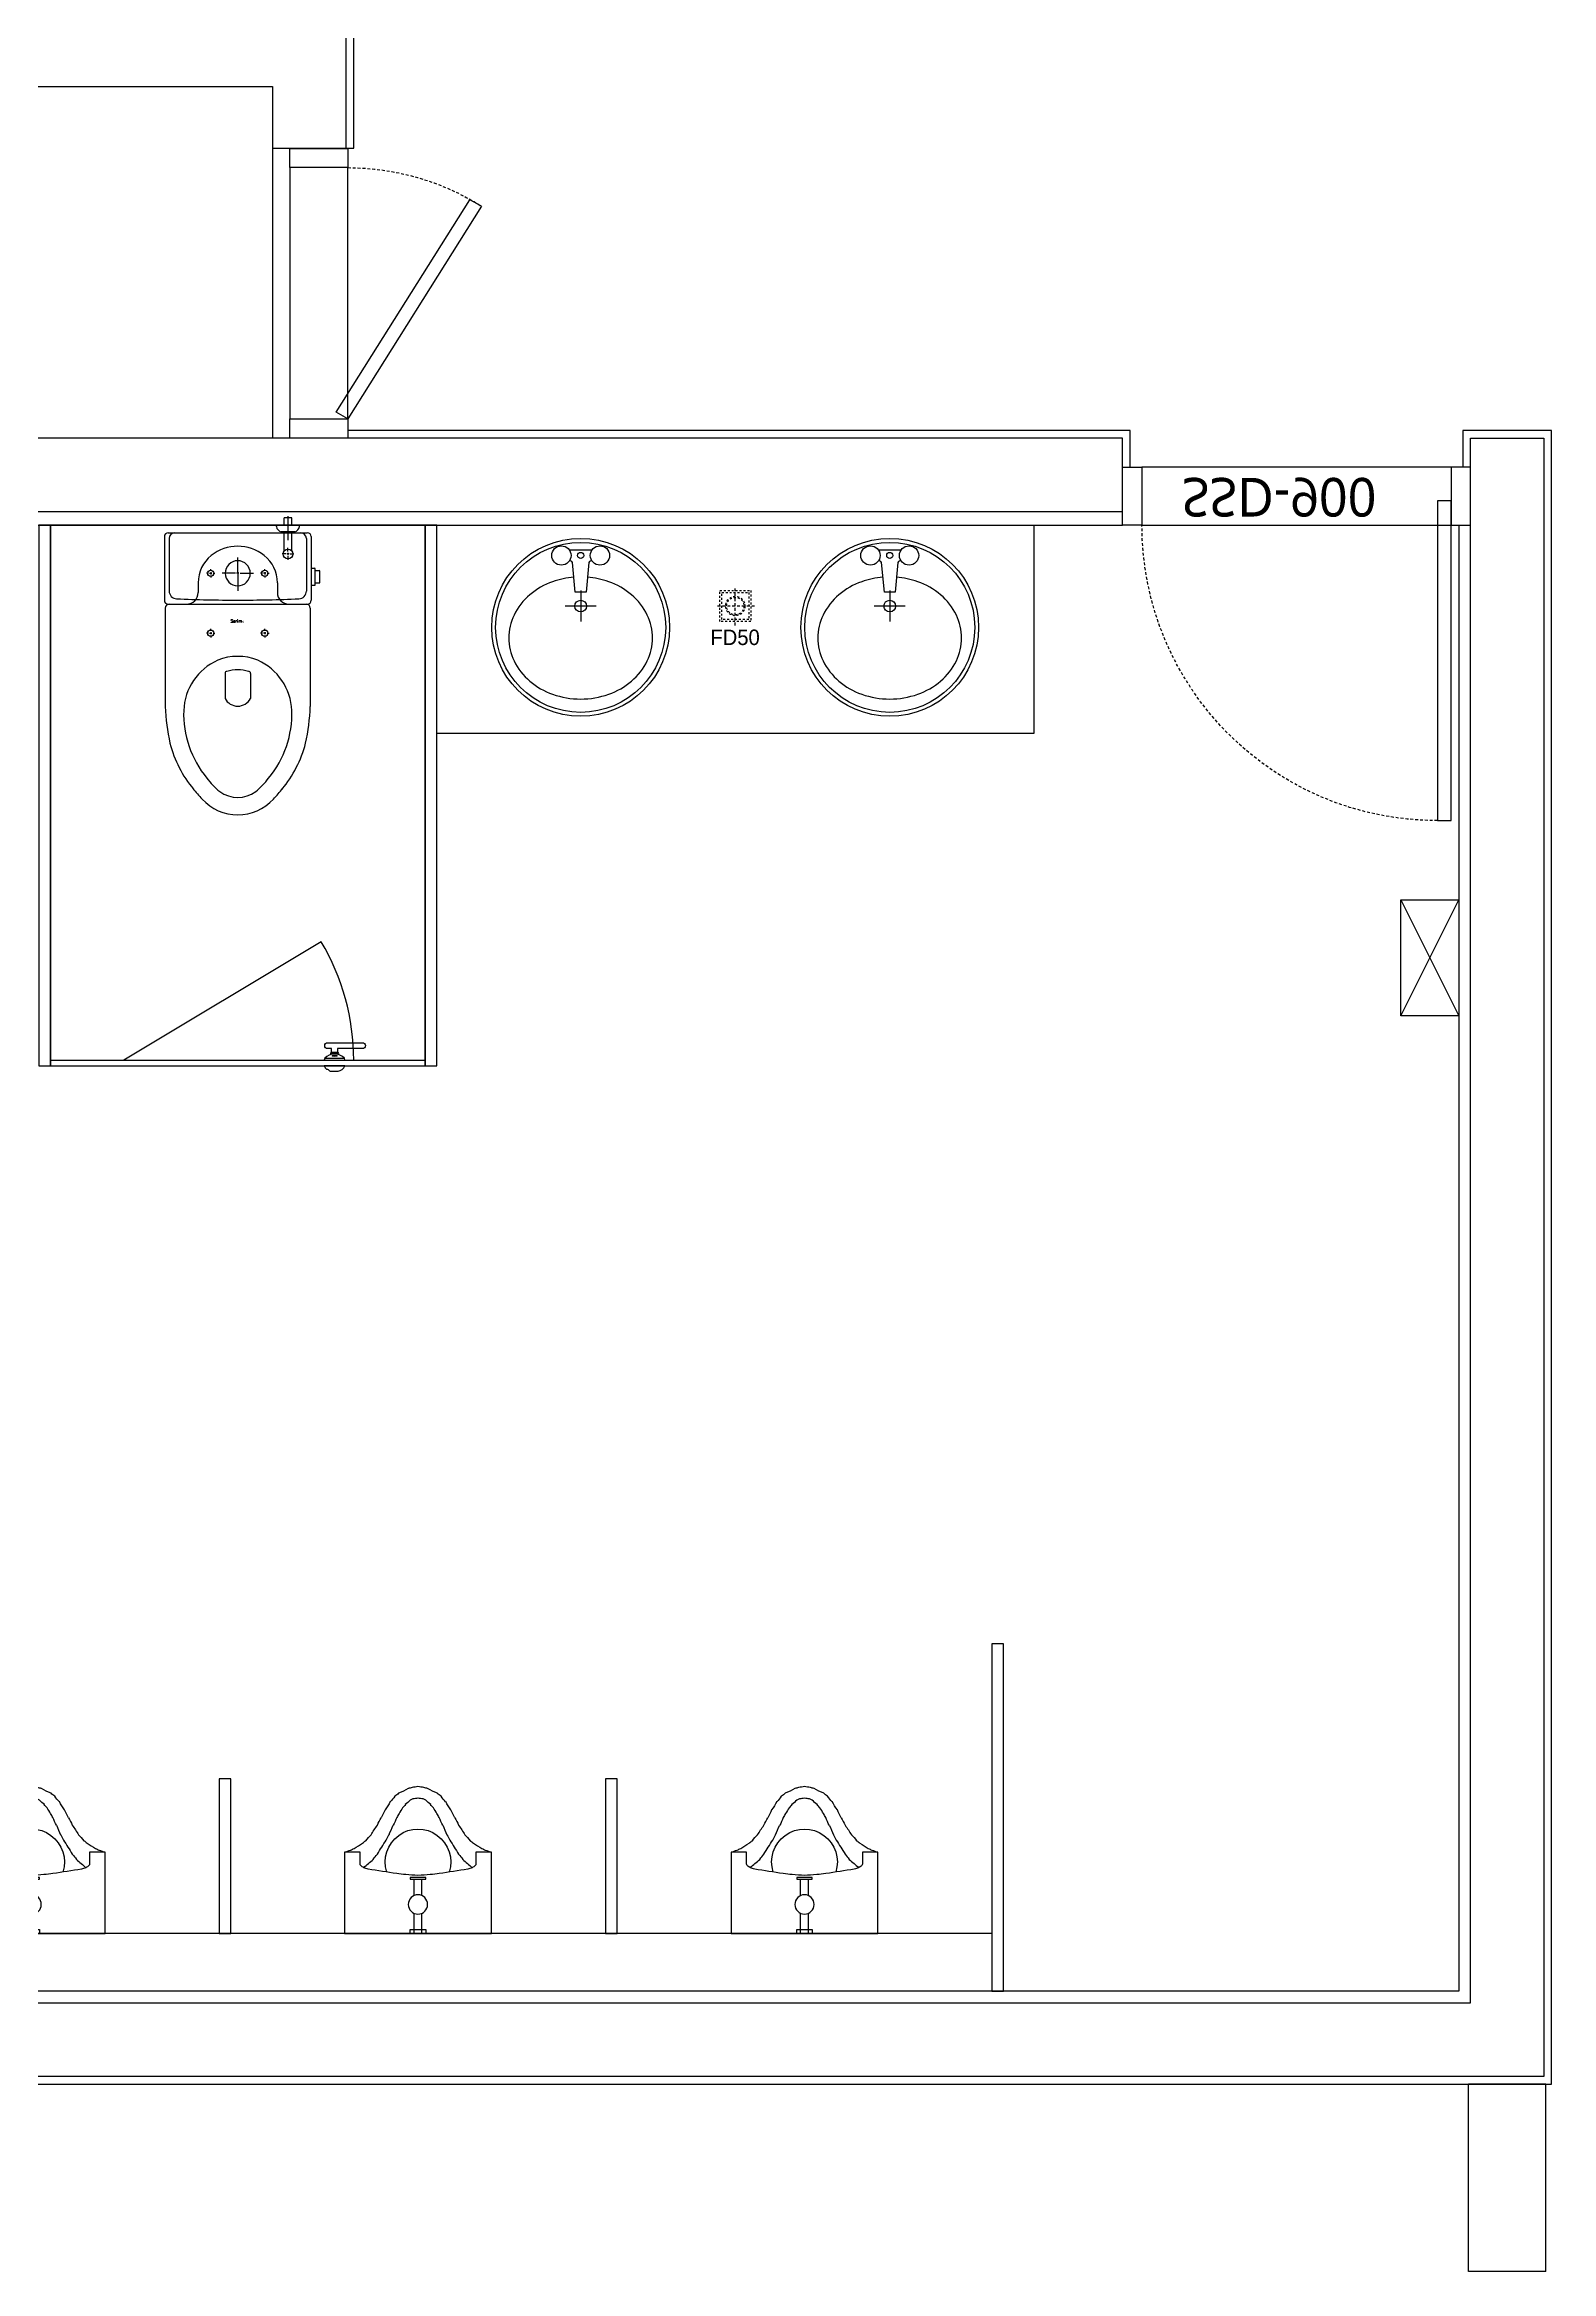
# Model space of a CAD drawing. Header units: millimetres. Extents: x -27104 to 125781, y -3376 to 46996.
# Drawn here: x 60014 to 60090.3, y 18647.8 to 18760.5 of the extents above; entities that cross this region are included whole.
import ezdxf

# ---------------------------------------------------------------- set-up
doc = ezdxf.new("R2010")
doc.units = ezdxf.units.MM
doc.header["$LTSCALE"] = 100
doc.header["$MEASUREMENT"] = 0
for name, pattern in [('-HID', [2.5, 1.5, -1]), ('A0-000 XR 평면도$0$HID', [2.5, 1.5, -1]), ('HID', [2.5, 1.5, -1])]:
    doc.linetypes.add(name, pattern=pattern)
doc.layers.get('0').update_dxf_attribs({"linetype": 'CONTINUOUS'})
doc.layers.get('Defpoints').update_dxf_attribs({"color": 171, "linetype": 'CONTINUOUS'})
for name, color, linetype in [('A0-000 XR 평면도$0$DOOR', 4, 'CONTINUOUS'), ('A0-000 XR 평면도$0$DOOR(OPEN ELE)', 5, 'CONTINUOUS'), ('DOOR', 4, 'CONTINUOUS'), ('DOOR(OPEN ELE)', 5, 'CONTINUOUS'), ('ELE9', 9, 'CONTINUOUS'), ('TOI', 12, 'CONTINUOUS')]:
    doc.layers.add(name, color=color, linetype=linetype)
doc.styles.add('DIM', font='txt.shx', dxfattribs={"height": 30})
doc.styles.add('SID', font='')
doc.styles.add('나눔바른고딕', font='NanumBarunGothic.ttf')
doc.styles.get('SID').set_extended_font_data('Dotum')

# ---------------------------------------------------------------- blocks, each defined once
blk = doc.blocks.new('A$C70181699')
at = {"layer": 'TOI', "linetype": '-HID', "ltscale": 0.05}
for p, q in [((67.4, 59.7), (67.4, 159.7)), ((117.4, 109.7), (17.4, 109.7))]:
    blk.add_line(p, q, dxfattribs=at)
at = {"layer": 'TOI', "linetype": '-HID', "ltscale": 0.01}
for points in [[(107.4, 69.7), (27.4, 69.7), (27.4, 149.7), (107.4, 149.7)], [(102.4, 74.7), (32.4, 74.7), (32.4, 144.7), (102.4, 144.7)]]:
    blk.add_lwpolyline(points, close=True, dxfattribs=at)
for radius in [25, 22.5]:
    blk.add_circle((67.4, 109.7), radius, dxfattribs=at)
at = {"layer": 'Defpoints', "style": 'SID'}
blk.add_text('FD50', height=40, dxfattribs=at).set_placement((2.8, 8.9))
blk = doc.blocks.new('A$C154D126E')
at = {"layer": 'TOI'}
for p, q in [((259.3, 430), (200.7, 430)), ((203.8, 402), (200.7, 402)), ((216, 321), (208.8, 397.5)), ((251.2, 397.5), (244, 321)), ((259.3, 402), (256.2, 402)), ((244, 321), (216, 321)), ((230, 325), (230, 245)), ((270, 285), (190, 285))]:
    blk.add_line(p, q, dxfattribs=at)
for centre, radius in [((230, 230), 230), ((230, 230), 220), ((180, 416), 25), ((230, 416), 8), ((280, 416), 25), ((230, 285), 15)]:
    blk.add_circle(centre, radius, dxfattribs=at)
for centre, radius, start, end in [((219.6, 171.6), 187.1, 109.38487, 130.34665), ((230, 142.1), 218.4, 94.63774, 109.38487), ((203.8, 397), 5, 5.39095, 90), ((230, 142.1), 218.4, 70.61513, 85.36226), ((256.2, 397), 5, 90, 174.60905), ((240.4, 171.6), 187.1, 49.65335, 70.61513), ((203.6, 190.5), 162.4, 130.34665, 154.00528), ((256.4, 190.5), 162.4, 25.99472, 49.65335), ((178.9, 202.5), 134.9, 154.00528, 180), ((281.1, 202.5), 134.9, 0, 25.99472), ((178.9, 202.5), 134.9, 180, 205.99472), ((281.1, 202.5), 134.9, 334.00528, 0), ((203.6, 214.5), 162.4, 205.99472, 229.65335), ((256.4, 214.5), 162.4, 310.34665, 334.00528), ((219.6, 233.4), 187.1, 229.65335, 250.61513), ((240.4, 233.4), 187.1, 289.38487, 310.34665), ((230, 262.9), 218.4, 250.61513, 270), ((230, 262.9), 218.4, 270, 289.38487)]:
    blk.add_arc(centre, radius, start, end, dxfattribs=at)
blk = doc.blocks.new('A$C3F015CE3')
at = {"layer": 'TOI'}
for p, q in [((335, 746), (335, 750)), ((354.8, 750), (354.8, 768.6)), ((375.3, 768.6), (354.8, 768.6)), ((365, 773.2), (365, 710.9)), ((375.3, 750), (375.3, 768.6)), ((395, 746), (395, 750)), ((45, 720), (45, 555)), ((55, 730), (415, 730)), ((57.5, 715), (57.5, 579)), ((382.6, 732), (347.4, 732)), ((354.8, 683), (354.8, 732)), ((375.3, 683), (375.3, 732)), ((412.5, 715), (412.5, 579)), ((425, 720), (425, 555)), ((165, 631), (165, 636)), ((235, 631), (235, 665.5)), ((235, 626), (235, 660.5)), ((305, 631), (305, 636)), ((359, 675), (349.5, 675)), ((359, 675), (349.5, 675)), ((368, 675), (362, 675)), ((368, 675), (362, 675)), ((365, 681), (365, 690.5)), ((365, 681), (365, 690.5)), ((365, 678), (365, 672)), ((365, 678), (365, 672)), ((365, 669), (365, 659.5)), ((365, 669), (365, 659.5)), ((371, 675), (380.5, 675)), ((371, 675), (380.5, 675)), ((425, 637.9), (433.5, 637.9)), ((435.5, 595.9), (435.5, 635.9)), ((132.5, 600.6), (132.5, 575)), ((159, 625), (154, 625)), ((162, 625), (168, 625)), ((165, 628), (165, 622)), ((165, 619), (165, 614)), ((171, 625), (176, 625)), ((229, 625), (194.5, 625)), ((238, 625), (232, 625)), ((235, 628), (235, 622)), ((235, 623), (235, 617)), ((235, 619), (235, 584.5)), ((235, 614), (235, 579.5)), ((241, 625), (275.5, 625)), ((299, 625), (294, 625)), ((308, 625), (302, 625)), ((305, 628), (305, 622)), ((305, 619), (305, 614)), ((311, 625), (316, 625)), ((337.5, 600.6), (337.5, 575)), ((425, 593.9), (433.5, 593.9)), ((435.5, 631.9), (445.8, 631.9)), ((435.5, 599.9), (445.8, 599.9)), ((447.8, 601.9), (447.8, 629.9)), ((47.5, 535), (47.5, 280)), ((52.5, 545), (417.5, 545)), ((55, 545), (415, 545)), ((422.5, 535), (422.5, 280)), ((159, 470), (154, 470)), ((162, 470), (168, 470)), ((165, 476), (165, 481)), ((165, 473), (165, 467)), ((165, 464), (165, 459)), ((171, 470), (176, 470)), ((299, 470), (294, 470)), ((308, 470), (302, 470)), ((305, 476), (305, 481)), ((305, 473), (305, 467)), ((305, 464), (305, 459)), ((311, 470), (316, 470)), ((202, 366), (202, 301)), ((268, 366), (268, 301))]:
    blk.add_line(p, q, dxfattribs=at)
for centre, radius in [((365, 675), 12.5), ((165, 625), 8), ((305, 625), 8), ((165, 470), 8), ((305, 470), 8)]:
    blk.add_circle(centre, radius, dxfattribs=at)
for centre, radius, start, end in [((55, 720), 10, 90, 180), ((72.5, 715), 15, 90, 180), ((235, 585), 110, 51.31781, 128.68219), ((352.4, 748.9), 17.6, 189.46903, 253.53306), ((377.6, 748.9), 17.6, 286.46694, 350.53097), ((397.5, 715), 15, 0, 90), ((415, 720), 10, 0, 90), ((222.5, 600.6), 90, 128.68219, 180), ((235, 625), 32.5, 90, 270), ((235, 625), 32.5, 270, 90), ((247.5, 600.6), 90, 0, 51.31781), ((433.5, 635.9), 2, 0, 90), ((77.5, 579), 20, 180, 267.49852), ((392.5, 579), 20, 272.50148, 0), ((433.5, 595.9), 2, 270, 0), ((445.8, 629.9), 2, 0, 90), ((445.8, 601.9), 2, 270, 0), ((55, 555), 10, 180, 270), ((57.5, 535), 10, 90, 180), ((233.8, 4155.6), 3600, 267.49852, 270.01989), ((102.5, 575), 30, 270, 0), ((236.3, 4155.6), 3600, 269.98011, 272.50148), ((367.5, 575), 30, 180, 270), ((412.5, 535), 10, 0, 90), ((415, 555), 10, 270, 0), ((235, 270), 140, 68.21321, 111.78679), ((244.9, 263.3), 150, 114.33602, 177.45077), ((207, 366), 5, 90, 180), ((235, 274.4), 100.6, 73.83821, 106.16179), ((263, 366), 5, 0, 90), ((225.1, 263.3), 150, 2.54923, 65.66398), ((235, 318.2), 37.2, 207.56319, 332.43681), ((547.3, 295.1), 500, 181.7364, 192.72673), ((354.9, 261.3), 260, 178.08405, 219.76524), ((115.1, 261.3), 260, 320.23476, 1.91595), ((-77.3, 295.1), 500, 347.27327, 358.2636), ((354.9, 261.3), 305, 194.48863, 219.76524), ((115.1, 261.3), 305, 320.23476, 345.51137), ((315.4, 214.5), 245, 216.6852, 225.23453), ((315.4, 214.5), 200, 216.6852, 230.57153), ((235, 125), 80, 234.34091, 305.65909), ((154.6, 214.5), 200, 309.42847, 323.3148), ((154.6, 214.5), 245, 314.76547, 323.3148), ((235, 125), 125, 222.51023, 317.48977)]:
    blk.add_arc(centre, radius, start, end, dxfattribs=at)
at = {"layer": 'TOI', "style": 'DIM'}
for s, height, p in [('S', 8, (216.2, 497.2)), ('erim', 8, (222.7, 497.2)), ('㉿', 4, (246, 497.2))]:
    blk.add_text(s, height=height, dxfattribs=at).set_placement(p)
blk = doc.blocks.new('A$C43632D92')
at = {"layer": 'TOI'}
for p, q in [((0, 0), (0, 210)), ((0, 210), (40, 210)), ((40, 210), (40, 180)), ((340, 180), (340, 210)), ((340, 210), (380, 210)), ((380, 210), (380, 0)), ((170, 140), (170, 145)), ((170, 145), (210, 145)), ((210, 140), (170, 140)), ((180, 97.9), (180, 140)), ((200, 97.9), (200, 140)), ((210, 145), (210, 140)), ((210, 10), (170, 10)), ((170, 10), (170, 0)), ((180, 0), (180, 52.1)), ((200, 0), (200, 52.1)), ((210, 0), (210, 10)), ((380, 0), (0, 0))]:
    blk.add_line(p, q, dxfattribs=at)
blk.add_circle((190, 75), 25, dxfattribs=at)
for centre, radius, start, end in [((29.5, 426.8), 123.6, 315.99456, 324.46232), ((107.9, 393.7), 44.6, 299.74488, 315.99456), ((56.6, 564.7), 218.4, 292.42338, 299.74488), ((154.9, 425.6), 51.6, 281.30993, 292.42338), ((165.5, 362.9), 18.4, 284.03624, 307.41309), ((165.4, 502.9), 125.3, 274.18492, 281.30993), ((175.7, 407.4), 59.1, 271.04163, 284.03624), ((214.6, 502.9), 125.3, 258.69007, 265.81508), ((204.3, 407.4), 59.1, 255.96376, 268.95837), ((214.5, 362.9), 18.4, 232.58691, 255.96376), ((225.1, 425.6), 51.6, 247.57662, 258.69007), ((323.4, 564.7), 218.4, 240.25512, 247.57662), ((272.1, 393.7), 44.6, 224.00544, 240.25512), ((350.6, 426.8), 123.6, 215.53768, 224.00544), ((278.1, 195.4), 210.8, 150.39619, 156.33066), ((-107.6, 413.2), 232.1, 330.67556, 336.33066), ((-81.6, 453.3), 229.3, 324.46232, 330.67556), ((-67.1, 379.1), 217, 332.82337, 338.62608), ((-23.9, 395.4), 185.3, 329.03624, 332.82337), ((-153.2, 506.9), 353.6, 326.29478, 329.03624), ((109, 366), 58, 315, 326.29478), ((79.3, 435.7), 128.2, 307.41309, 315), ((300.7, 435.7), 128.2, 225, 232.58691), ((271, 366), 58, 213.70522, 225), ((533.2, 506.9), 353.6, 210.96376, 213.70522), ((403.9, 395.4), 185.3, 207.17663, 210.96376), ((447.1, 379.1), 217, 201.37392, 207.17663), ((461.6, 453.3), 229.3, 209.32444, 215.53768), ((487.6, 413.2), 232.1, 203.66934, 209.32444), ((102, 195.4), 210.8, 23.66934, 29.60381), ((246.6, -112.4), 399.5, 120.03205, 123.69007), ((93.3, 182.6), 69, 123.69007, 132.50111), ((143, 174), 110, 132.50111, 143.1301), ((273, 139), 235, 143.1301, 150.39619), ((1291.9, -519.1), 1407.5, 147.28538, 149.03624), ((190, 185), 85, 341.9686, 198.0314), ((268.1, 163.1), 178.6, 149.03624, 153.95283), ((426.5, 133.1), 334.5, 153.95283, 158.62608), ((-46.5, 133.1), 334.5, 21.37392, 26.04717), ((111.9, 163.1), 178.6, 26.04717, 30.96376), ((-911.9, -519.1), 1407.5, 30.96376, 32.71462), ((107, 139), 235, 29.60381, 36.8699), ((237, 174), 110, 36.8699, 47.49889), ((286.7, 182.6), 69, 47.49889, 56.30993), ((133.4, -112.4), 399.5, 56.30993, 59.96795), ((69.9, 35.3), 188.1, 106.7218, 111.80141), ((51.6, 153.4), 71.7, 111.80141, 120.03205), ((46.1, 180), 6.05, 180, 225), ((61.8, 195.7), 28.3, 225, 245.38151), ((254.9, -34.9), 289.7, 128.5584, 135), ((141.5, 148.5), 79.9, 135, 147.28538), ((238.5, 148.5), 79.9, 32.71462, 45), ((125.2, -34.9), 289.7, 45, 51.4416), ((318.2, 195.7), 28.3, 294.61849, 315), ((334, 180), 6.05, 315, 0), ((328.4, 153.4), 71.7, 59.96795, 68.19859), ((310.1, 35.3), 188.1, 68.19859, 73.2782), ((69.1, 211.7), 45.9, 245.38151, 259.99202), ((388.3, 2020.6), 1882.7, 259.99202, 262.26705), ((206.3, 680.3), 530.2, 262.26705, 264.80557), ((246.1, 1117.1), 968.7, 264.80557, 266.68345), ((134, 1117.1), 968.7, 273.31655, 275.19443), ((173.7, 680.3), 530.2, 275.19443, 277.73295), ((-8.3, 2020.6), 1882.7, 277.73295, 280.00798), ((310.9, 211.7), 45.9, 280.00798, 294.61849)]:
    blk.add_arc(centre, radius, start, end, dxfattribs=at)
blk = doc.blocks.new('A0-000 XR 평면도$0$A$C60820D4B')
at = {"layer": 'A0-000 XR 평면도$0$DOOR'}
for points in [[(500, 700), (500, 750), (350, 750), (350, 700)], [(500, 0), (500, 50), (350, 50), (350, 0)]]:
    blk.add_lwpolyline(points, close=True, dxfattribs=at)
for points in [[(3.8, 600.1), (350, 50), (380.3, 67.5), (34.6, 616.9)], [(3.8, 600.1), (34.6, 616.9)]]:
    blk.add_lwpolyline(points, dxfattribs=at)
at = {"layer": 'A0-000 XR 평면도$0$DOOR(OPEN ELE)'}
for p, q in [((350, 50), (350, 700)), ((500, 700), (500, 50))]:
    blk.add_line(p, q, dxfattribs=at)
at = {"layer": 'A0-000 XR 평면도$0$DOOR(OPEN ELE)', "linetype": 'A0-000 XR 평면도$0$HID', "ltscale": 0.05}
blk.add_arc((350, 50), 650, 90, 122.18005, dxfattribs=at)
blk = doc.blocks.new('A$C6222c99a')
at = {"layer": 'DOOR'}
for points in [[(815, 933.2), (850, 933.2), (850, 105.7), (815, 105.7)], [(0, 18.2), (50, 18.2), (50, 168.2), (0, 168.2)], [(900, 18.2), (850, 18.2), (850, 168.2), (900, 168.2)]]:
    blk.add_lwpolyline(points, close=True, dxfattribs=at)
at = {"layer": 'DOOR(OPEN ELE)', "linetype": 'HID', "ltscale": 0.05}
blk.add_arc((815, 168.2), 765, 90, 180, dxfattribs=at)
at = {"layer": 'Defpoints', "style": '나눔바른고딕'}
blk.add_text('SSD-900', height=100, dxfattribs=at).set_placement((153.4, 46.2))
blk = doc.blocks.new('A$C53FA6734')
at = {"layer": 'TOI'}
blk.add_lwpolyline([(0, 150), (300, 150), (300, 0), (0, 0)], close=True, dxfattribs=at)
for points in [[(300, 0), (0, 150)], [(0, 0), (300, 150)]]:
    blk.add_lwpolyline(points, dxfattribs=at)
blk = doc.blocks.new('ggtyu')
at = {"layer": 'ELE9', "color": 253}
for p, q in [((59838.5, 18878.92), (59828.51, 18872.93)), ((59838.68, 18873.02), (59839.68, 18873.02)), ((59839.38, 18873.29), (59838.99, 18873.29)), ((59840.36, 18873.51), (59839.33, 18873.51)), ((59839.33, 18873.51), (59839.33, 18873.32)), ((59839.33, 18873.32), (59839.38, 18873.29)), ((59839.38, 18873.26), (59839.38, 18873.21)), ((59872.46, 18828.71), (59744.38, 18828.71))]:
    blk.add_line(p, q, dxfattribs=at)
at = {"layer": 'ELE9', "color": 253, "ltscale": 0.1}
for points in [[(59879.08, 18904.42), (59743.8, 18904.42), (59743.8, 18922.23), (59836.04, 18922.23), (59836.04, 18919.1), (59839.76, 18919.1), (59839.76, 18947.17), (59836.04, 18947.17), (59836.04, 18925.94), (59743.8, 18925.94), (59743.8, 18955.39), (59740.08, 18955.39), (59740.08, 18900.71), (59761.79, 18900.71), (59761.79, 18876.94), (59740.08, 18876.94), (59740.08, 18862.46), (59743.8, 18862.46), (59743.8, 18873.22), (59765.51, 18873.22), (59765.51, 18900.71), (59879.08, 18900.71)], [(59743.8, 18831.16), (59743.8, 18825.19), (59896.69, 18825.19), (59896.69, 18904.42), (59900.4, 18904.42), (59900.4, 18821.47), (59740.08, 18821.47), (59740.08, 18831.16)]]:
    blk.add_lwpolyline(points, close=True, dxfattribs=at)
for points in [[(59839.76, 18919.1), (59840.15, 18919.1), (59840.15, 18947.56), (59838.39, 18947.56)], [(59836.04, 18919.1), (59836.04, 18904.42)], [(59740.08, 18821.47), (59740.08, 18821.08), (59900.8, 18821.08), (59900.8, 18904.81), (59896.3, 18904.81), (59896.3, 18902.96)], [(59879.47, 18902.96), (59879.47, 18904.81), (59839.85, 18904.81)], [(59880.06, 18902.96), (59895.71, 18902.96)], [(59896.1, 18900.02), (59896.1, 18825.78), (59744.38, 18825.78), (59744.38, 18831.74), (59742.45, 18831.74)], [(59742.45, 18861.87), (59744.38, 18861.87), (59744.38, 18872.63), (59766.1, 18872.63), (59766.1, 18900.02), (59879.08, 18900.02)], [(59880.06, 18900.02), (59895.71, 18900.02)], [(59900.5, 18811.59), (59900.5, 18821.08), (59896.59, 18821.08)], [(59896.59, 18811.59), (59896.59, 18821.08)], [(59900.5, 18811.59), (59896.59, 18811.59)]]:
    blk.add_lwpolyline(points, dxfattribs=at)
at = {"layer": 'ELE9', "color": 253}
for points in [[(59824.2, 18872.63), (59824.79, 18872.63), (59824.79, 18900.02), (59824.2, 18900.02)], [(59824.79, 18900.02), (59824.79, 18872.93), (59843.77, 18872.93), (59843.77, 18900.02)], [(59824.79, 18900.02), (59824.79, 18872.63), (59843.77, 18872.63), (59843.77, 18900.02)], [(59843.77, 18872.63), (59844.35, 18872.63), (59844.35, 18900.02), (59843.77, 18900.02)], [(59874.58, 18889.46), (59844.35, 18889.46), (59844.35, 18900.02), (59874.58, 18900.02)], [(59872.46, 18825.78), (59873.05, 18825.78), (59873.05, 18843.38), (59872.46, 18843.38)], [(59833.33, 18828.71), (59833.92, 18828.71), (59833.92, 18836.54), (59833.33, 18836.54)], [(59852.89, 18828.71), (59853.48, 18828.71), (59853.48, 18836.54), (59852.89, 18836.54)]]:
    blk.add_lwpolyline(points, close=True, dxfattribs=at)
for points in [[(59839.7, 18872.93), (59839.68, 18873.02, 0.431373), (59838.68, 18873.02), (59838.66, 18872.93)], [(59838.66, 18872.63, 0.106445), (59838.77, 18872.47, -0.296117), (59838.92, 18872.38, 0.043036), (59839, 18872.36), (59839.36, 18872.36, 0.249566), (59839.7, 18872.63)]]:
    blk.add_lwpolyline(points, format="xyb", close=True, dxfattribs=at)
blk.add_lwpolyline([(59838.99, 18873.21), (59838.99, 18873.26), (59839.38, 18873.26), (59838.99, 18873.26), (59838.99, 18873.29), (59839.03, 18873.32), (59839.33, 18873.32), (59839.03, 18873.32), (59839.03, 18873.51), (59838.83, 18873.51, -1), (59838.83, 18873.81), (59840.59, 18873.81, -1), (59840.59, 18873.51), (59840.34, 18873.51)], format="xyb", dxfattribs=at)
blk.add_arc((59828.41, 18872.93), 11.74, 0, 30.6904, dxfattribs=at)
blk.add_ellipse((59839.18, 18873.14), major_axis=(0.127, 0), ratio=0.193008, dxfattribs=at)
at = {"layer": 'ELE9', "color": 253, "yscale": 0.01956378461538462, "zscale": 0.01956378461538462}
for name, p, xscale in [('A0-000 XR 평면도$0$A$C60820D4B', (59846.7, 18904.42), -0.01956378461538462), ('A$C70181699', (59858.15, 18893.77), 0.01956378461538462)]:
    blk.add_blockref(name, p, dxfattribs=dict(at, xscale=xscale))
at = {"layer": 'ELE9', "color": 253, "ltscale": 0.1, "yscale": 0.01956378461538462, "zscale": 0.01956378461538462}
for name, p, xscale, rotation in [('A$C6222c99a', (59879.08, 18903.31), -0.01956378461538462, 180), ('A$C53FA6734', (59893.17, 18881.04), 0.01956378461538462, 270)]:
    blk.add_blockref(name, p, dxfattribs=dict(at, xscale=xscale, rotation=rotation))
for name, p, xscale in [('A$C3F015CE3', (59829.68, 18885.35), 0.01956378461538462), ('A$C154D126E', (59847.14, 18890.34), 0.01956378461538462), ('A$C154D126E', (59862.79, 18890.34), 0.01956378461538462), ('A$C43632D92', (59827.56, 18828.71), -0.01956378461538462), ('A$C43632D92', (59847.12, 18828.71), -0.01956378461538462), ('A$C43632D92', (59866.69, 18828.71), -0.01956378461538462)]:
    blk.add_blockref(name, p, dxfattribs=dict(at, xscale=xscale))

msp = doc.modelspace()

# ---------------------------------------------------------------- block references
msp.add_blockref('ggtyu', (189.46, -163.8))

doc.saveas('drawing.dxf')
